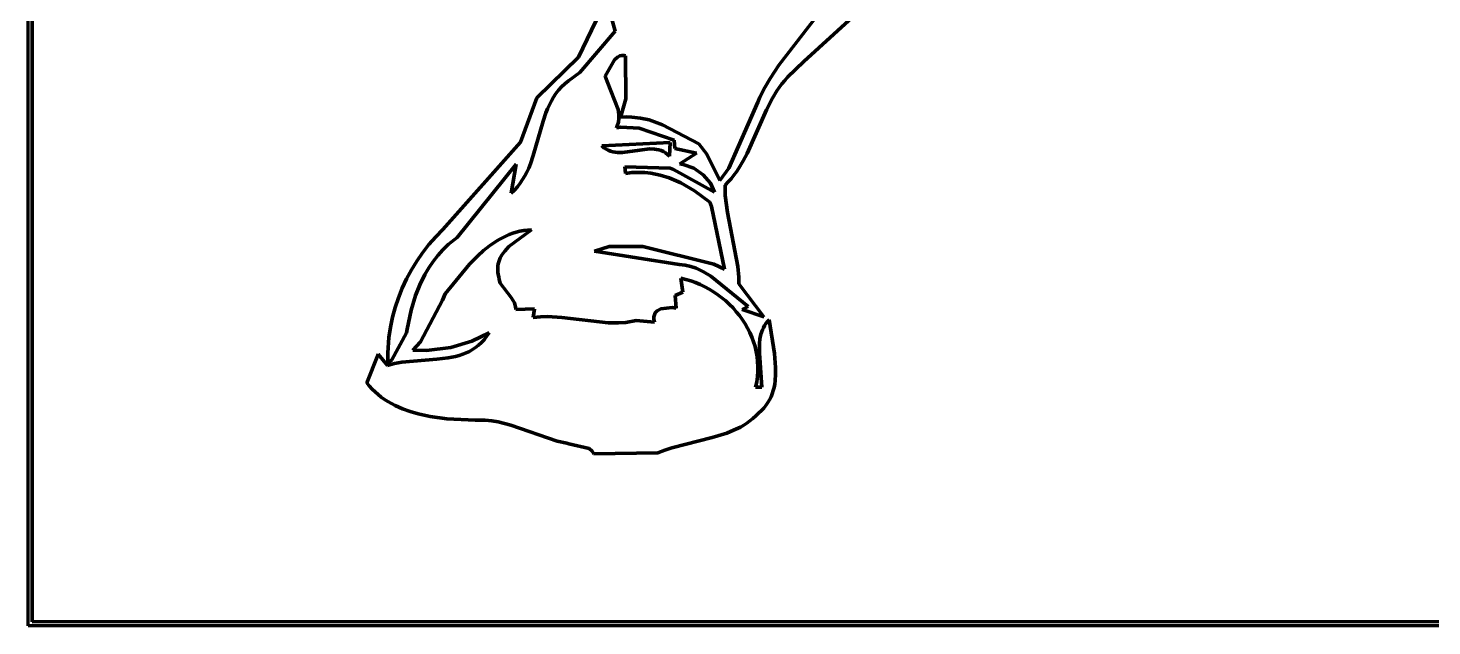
# Model space of a CAD drawing. Header units: millimetres. Extents: x 0 to 4.76, y 0 to 6.67.
# Drawn here: x 0 to 2.788, y 0 to 1.187 of the extents above; entities that cross this region are included whole.
import ezdxf

# ---------------------------------------------------------------- set-up
doc = ezdxf.new("R2010")
doc.units = ezdxf.units.MM
doc.layers.add('color#010101ff', color=7, linetype='CONTINUOUS', lineweight=100)
doc.layers.add('color#fefefeff', color=7, linetype='CONTINUOUS', lineweight=100)

msp = doc.modelspace()

# ---------------------------------------------------------------- linework, layer by layer
at = {"layer": 'color#010101ff'}
for p, q in [((0, 0), (0, 6.6667)), ((0.0079, 6.6587), (0.008, 0.0083)), ((1.0928, 1.1297), (1.2135, 1.3815)), ((1.4907, 1.114), (1.5814, 1.231)), ((1.667, 1.2362), (1.5402, 1.1208)), ((1.1583, 1.2078), (1.1661, 1.1815)), ((1.1661, 1.1815), (1.0959, 1.0993)), ((1.0104, 1.049), (1.0928, 1.1297)), ((1.1461, 1.0919), (1.1644, 1.1244)), ((1.1644, 1.1244), (1.1702, 1.13)), ((1.1702, 1.13), (1.1753, 1.1325)), ((1.1753, 1.1325), (1.1793, 1.1332)), ((1.1793, 1.1332), (1.1837, 1.1329)), ((1.1837, 1.1329), (1.1861, 1.1323)), ((1.1861, 1.1323), (1.1867, 1.0472)), ((1.5402, 1.1208), (1.5082, 1.0897)), ((1.0959, 1.0993), (1.0729, 1.0827)), ((1.1496, 1.0814), (1.1461, 1.0919)), ((1.463, 1.0692), (1.4735, 1.0875)), ((1.4735, 1.0875), (1.4907, 1.114)), ((1.5082, 1.0897), (1.5024, 1.0832)), ((1.0535, 1.0641), (1.0482, 1.0573)), ((1.0594, 1.0707), (1.0535, 1.0641)), ((1.0658, 1.0768), (1.0594, 1.0707)), ((1.0729, 1.0827), (1.0658, 1.0768)), ((1.1719, 1.026), (1.1496, 1.0814)), ((1.4534, 1.0502), (1.463, 1.0692)), ((1.487, 1.0626), (1.4781, 1.048)), ((1.4918, 1.0697), (1.487, 1.0626)), ((1.4969, 1.0766), (1.4918, 1.0697)), ((1.5024, 1.0832), (1.4969, 1.0766)), ((0.9779, 0.9609), (1.0104, 1.049)), ((1.0351, 1.0351), (1.0316, 1.0272)), ((1.0391, 1.0427), (1.0351, 1.0351)), ((1.0434, 1.0502), (1.0391, 1.0427)), ((1.0482, 1.0573), (1.0434, 1.0502)), ((1.1867, 1.0472), (1.1775, 1.0144)), ((1.3912, 0.9092), (1.449, 1.0405)), ((1.449, 1.0405), (1.4534, 1.0502)), ((1.4781, 1.048), (1.4663, 1.0252)), ((1.0283, 1.0192), (1.0226, 1.0027)), ((1.0316, 1.0272), (1.0283, 1.0192)), ((1.1734, 1.0153), (1.1719, 1.026)), ((1.1722, 1.0007), (1.1733, 1.008)), ((1.1733, 1.008), (1.1734, 1.0153)), ((1.1775, 1.0144), (1.1758, 1.0104)), ((1.1758, 1.0104), (1.1876, 1.0111)), ((1.1876, 1.0111), (1.1992, 1.0108)), ((1.1992, 1.0108), (1.2163, 1.0087)), ((1.2163, 1.0087), (1.2331, 1.0049)), ((1.2331, 1.0049), (1.2601, 0.9953)), ((1.4663, 1.0252), (1.4282, 0.9386)), ((1.0226, 1.0027), (1.0031, 0.9342)), ((1.1685, 0.9895), (1.1701, 0.9932)), ((1.1768, 0.9904), (1.1685, 0.9895)), ((1.1701, 0.9932), (1.1722, 1.0007)), ((1.2135, 0.9888), (1.1768, 0.9904)), ((1.283, 0.9648), (1.2135, 0.9888)), ((1.2601, 0.9953), (1.3317, 0.9574)), ((0.8238, 0.7875), (0.9779, 0.9609)), ((1.1394, 0.9533), (1.2749, 0.9599)), ((1.1435, 0.9499), (1.1394, 0.9533)), ((1.1478, 0.9471), (1.1435, 0.9499)), ((1.2749, 0.9599), (1.2737, 0.933)), ((1.284, 0.9486), (1.283, 0.9648)), ((1.3271, 0.9391), (1.284, 0.9486)), ((1.3317, 0.9574), (1.348, 0.9371)), ((1.0031, 0.9342), (0.9974, 0.9176)), ((1.1521, 0.9448), (1.1478, 0.9471)), ((1.1566, 0.943), (1.1521, 0.9448)), ((1.1612, 0.9418), (1.1566, 0.943)), ((1.1658, 0.9409), (1.1612, 0.9418)), ((1.1705, 0.9404), (1.1658, 0.9409)), ((1.1801, 0.9403), (1.1705, 0.9404)), ((1.2147, 0.9453), (1.1801, 0.9403)), ((1.2341, 0.9475), (1.2147, 0.9453)), ((1.2436, 0.9472), (1.2341, 0.9475)), ((1.2482, 0.9466), (1.2436, 0.9472)), ((1.2527, 0.9455), (1.2482, 0.9466)), ((1.2571, 0.9441), (1.2527, 0.9455)), ((1.2615, 0.9421), (1.2571, 0.9441)), ((1.2657, 0.9396), (1.2615, 0.9421)), ((1.2698, 0.9366), (1.2657, 0.9396)), ((1.2737, 0.933), (1.2698, 0.9366)), ((1.2942, 0.9177), (1.3271, 0.9391)), ((1.348, 0.9371), (1.3739, 0.8847)), ((1.4202, 0.9235), (1.4114, 0.9089)), ((1.4282, 0.9386), (1.4202, 0.9235)), ((0.9689, 0.9171), (0.8523, 0.7717)), ((0.9596, 0.8594), (0.9689, 0.9171)), ((0.9865, 0.8939), (0.9821, 0.8864)), ((0.9905, 0.9016), (0.9865, 0.8939)), ((0.9941, 0.9095), (0.9905, 0.9016)), ((0.9974, 0.9176), (0.9941, 0.9095)), ((1.1864, 0.8987), (1.1848, 0.912)), ((1.1848, 0.912), (1.2751, 0.909)), ((1.1992, 0.9003), (1.1864, 0.8987)), ((1.2118, 0.9009), (1.1992, 0.9003)), ((1.2244, 0.9005), (1.2118, 0.9009)), ((1.2368, 0.8991), (1.2244, 0.9005)), ((1.2551, 0.8954), (1.2368, 0.8991)), ((1.273, 0.8899), (1.2551, 0.8954)), ((1.2751, 0.909), (1.2815, 0.9068)), ((1.2815, 0.9068), (1.3633, 0.8616)), ((1.3006, 0.9167), (1.2942, 0.9177)), ((1.3219, 0.9092), (1.3006, 0.9167)), ((1.3406, 0.8963), (1.3219, 0.9092)), ((1.3551, 0.8791), (1.3406, 0.8963)), ((1.3739, 0.8847), (1.3912, 0.9092)), ((1.4015, 0.895), (1.3961, 0.8883)), ((1.4066, 0.9018), (1.4015, 0.895)), ((1.4114, 0.9089), (1.4066, 0.9018)), ((0.966, 0.8657), (0.9596, 0.8594)), ((0.9719, 0.8723), (0.966, 0.8657)), ((0.9773, 0.8792), (0.9719, 0.8723)), ((0.9821, 0.8864), (0.9773, 0.8792)), ((1.296, 0.8801), (1.273, 0.8899)), ((1.3234, 0.8645), (1.296, 0.8801)), ((1.3535, 0.842), (1.3234, 0.8645)), ((1.3633, 0.8616), (1.3551, 0.8791)), ((1.3903, 0.8818), (1.3842, 0.8756)), ((1.3842, 0.8756), (1.3845, 0.8551)), ((1.3961, 0.8883), (1.3903, 0.8818)), ((1.3571, 0.8332), (1.3535, 0.842)), ((1.3845, 0.8551), (1.3886, 0.8213)), ((1.3831, 0.7085), (1.3571, 0.8332)), ((1.3886, 0.8213), (1.4097, 0.7136)), ((0.8095, 0.7727), (0.8238, 0.7875)), ((0.9996, 0.787), (0.9549, 0.7539)), ((0.9623, 0.7798), (0.9695, 0.782)), ((0.9695, 0.782), (0.9768, 0.7839)), ((0.9768, 0.7839), (0.9842, 0.7853)), ((0.9842, 0.7853), (0.9919, 0.7864)), ((0.9919, 0.7864), (0.9996, 0.787)), ((0.7835, 0.7411), (0.796, 0.7573)), ((0.796, 0.7573), (0.8095, 0.7727)), ((0.8344, 0.7574), (0.8235, 0.7469)), ((0.8461, 0.7672), (0.8344, 0.7574)), ((0.8523, 0.7717), (0.8461, 0.7672)), ((0.9044, 0.7454), (0.9163, 0.7549)), ((0.9163, 0.7549), (0.9288, 0.7635)), ((0.9288, 0.7635), (0.9352, 0.7673)), ((0.9352, 0.7673), (0.9418, 0.7709)), ((0.9418, 0.7709), (0.9485, 0.7742)), ((0.9549, 0.7539), (0.9464, 0.7446)), ((0.9485, 0.7742), (0.9553, 0.7772)), ((0.9553, 0.7772), (0.9623, 0.7798)), ((1.1251, 0.7444), (1.1537, 0.7538)), ((1.1537, 0.7538), (1.2207, 0.7537)), ((1.2207, 0.7537), (1.3618, 0.7183)), ((0.7719, 0.7243), (0.7835, 0.7411)), ((0.8135, 0.7356), (0.8042, 0.7236)), ((0.8235, 0.7469), (0.8135, 0.7356)), ((0.8766, 0.7185), (0.8929, 0.7351)), ((0.8929, 0.7351), (0.9044, 0.7454)), ((0.9376, 0.7308), (0.9347, 0.7233)), ((0.9415, 0.7379), (0.9376, 0.7308)), ((0.9464, 0.7446), (0.9415, 0.7379)), ((1.2932, 0.718), (1.1251, 0.7444)), ((0.7516, 0.6891), (0.7613, 0.707)), ((0.7613, 0.707), (0.7719, 0.7243)), ((0.7881, 0.698), (0.778, 0.6775)), ((0.7958, 0.7111), (0.7881, 0.698)), ((0.8042, 0.7236), (0.7958, 0.7111)), ((0.8284, 0.6594), (0.8766, 0.7185)), ((0.9327, 0.7112), (0.9326, 0.7069)), ((0.9326, 0.7069), (0.933, 0.7025)), ((0.933, 0.7154), (0.9327, 0.7112)), ((0.9337, 0.7194), (0.933, 0.7154)), ((0.933, 0.7025), (0.9337, 0.698)), ((0.9347, 0.7233), (0.9337, 0.7194)), ((0.9337, 0.698), (0.9349, 0.6933)), ((1.2991, 0.7174), (1.2932, 0.718)), ((1.3048, 0.7165), (1.2991, 0.7174)), ((1.3158, 0.714), (1.3048, 0.7165)), ((1.3264, 0.7105), (1.3158, 0.714)), ((1.3415, 0.7035), (1.3264, 0.7105)), ((1.3559, 0.695), (1.3415, 0.7035)), ((1.3618, 0.7183), (1.3831, 0.7085)), ((1.4097, 0.7136), (1.4112, 0.693)), ((0.7354, 0.6519), (0.743, 0.6707)), ((0.743, 0.6707), (0.7516, 0.6891)), ((0.778, 0.6775), (0.7694, 0.6562)), ((0.9349, 0.6933), (0.9353, 0.6879)), ((0.9353, 0.6879), (0.9376, 0.6805)), ((0.9376, 0.6805), (0.9595, 0.6524)), ((1.3, 0.6628), (1.2962, 0.6907)), ((1.2962, 0.6907), (1.3061, 0.6882)), ((1.3061, 0.6882), (1.3158, 0.6853)), ((1.3158, 0.6853), (1.3253, 0.6819)), ((1.3253, 0.6819), (1.3346, 0.678)), ((1.3346, 0.678), (1.3438, 0.6736)), ((1.3438, 0.6736), (1.3526, 0.6688)), ((1.4301, 0.6344), (1.3559, 0.695)), ((1.4112, 0.693), (1.4112, 0.6792)), ((1.4112, 0.6792), (1.4609, 0.614)), ((0.729, 0.6327), (0.7354, 0.6519)), ((0.7694, 0.6562), (0.7604, 0.6269)), ((0.7794, 0.5644), (0.8228, 0.6472)), ((0.8228, 0.6472), (0.8284, 0.6594)), ((0.9595, 0.6524), (0.9661, 0.6416)), ((0.9661, 0.6416), (0.9682, 0.6341)), ((1.2849, 0.6564), (1.3, 0.6628)), ((1.2871, 0.631), (1.2849, 0.6564)), ((1.3526, 0.6688), (1.3613, 0.6635)), ((1.3613, 0.6635), (1.3696, 0.6579)), ((1.3696, 0.6579), (1.3777, 0.6518)), ((1.3777, 0.6518), (1.3854, 0.6454)), ((1.3854, 0.6454), (1.3928, 0.6386)), ((0.7237, 0.6131), (0.729, 0.6327)), ((0.7604, 0.6269), (0.7526, 0.5897)), ((0.9682, 0.6341), (0.9686, 0.6285)), ((0.9686, 0.6285), (1.0055, 0.6297)), ((1.0055, 0.6297), (1.0032, 0.6128)), ((1.0032, 0.6128), (1.0174, 0.6142)), ((1.0174, 0.6142), (1.0316, 0.6145)), ((1.0316, 0.6145), (1.06, 0.6129)), ((1.2427, 0.6139), (1.2436, 0.6181)), ((1.2427, 0.6091), (1.2427, 0.6139)), ((1.2436, 0.6181), (1.2454, 0.6216)), ((1.2454, 0.6216), (1.2494, 0.6259)), ((1.2494, 0.6259), (1.2566, 0.6298)), ((1.2566, 0.6298), (1.2788, 0.6322)), ((1.2788, 0.6322), (1.2871, 0.631)), ((1.3928, 0.6386), (1.3998, 0.6315)), ((1.3998, 0.6315), (1.4064, 0.6241)), ((1.4064, 0.6241), (1.4127, 0.6163)), ((1.4127, 0.6163), (1.4185, 0.6082)), ((1.4177, 0.6283), (1.4301, 0.6344)), ((1.4609, 0.614), (1.4177, 0.6283)), ((0.7165, 0.573), (0.7195, 0.5932)), ((0.7195, 0.5932), (0.7237, 0.6131)), ((0.7526, 0.5897), (0.7514, 0.5823)), ((1.06, 0.6129), (1.1516, 0.6019)), ((1.1516, 0.6019), (1.1727, 0.6018)), ((1.1727, 0.6018), (1.1868, 0.603)), ((1.1868, 0.603), (1.1938, 0.6039)), ((1.1938, 0.6039), (1.2008, 0.6053)), ((1.2008, 0.6053), (1.2078, 0.6069)), ((1.2078, 0.6069), (1.2438, 0.6036)), ((1.2431, 0.6064), (1.2427, 0.6091)), ((1.2438, 0.6036), (1.2431, 0.6064)), ((1.4185, 0.6082), (1.4239, 0.5999)), ((1.4239, 0.5999), (1.4288, 0.5913)), ((1.4288, 0.5913), (1.4333, 0.5825)), ((1.4552, 0.5793), (1.4583, 0.5881)), ((1.4583, 0.5881), (1.4602, 0.5923)), ((1.4602, 0.5923), (1.4625, 0.5964)), ((1.4625, 0.5964), (1.4651, 0.6005)), ((1.4651, 0.6005), (1.4681, 0.6044)), ((1.4681, 0.6044), (1.4715, 0.6082)), ((1.4715, 0.6082), (1.4819, 0.5412)), ((0.7148, 0.5526), (0.7155, 0.5628)), ((0.7155, 0.5628), (0.7165, 0.573)), ((0.7514, 0.5823), (0.7225, 0.5286)), ((0.7639, 0.5478), (0.7794, 0.5644)), ((0.8809, 0.5654), (0.8397, 0.553)), ((0.9153, 0.5821), (0.8809, 0.5654)), ((0.8888, 0.553), (0.8946, 0.5576)), ((0.8946, 0.5576), (0.9002, 0.5627)), ((0.9002, 0.5627), (0.9055, 0.5685)), ((0.9055, 0.5685), (0.9106, 0.5749)), ((0.9106, 0.5749), (0.9153, 0.5821)), ((1.4333, 0.5825), (1.4372, 0.5735)), ((1.4372, 0.5735), (1.4407, 0.5642)), ((1.4407, 0.5642), (1.4435, 0.5548)), ((1.4521, 0.5419), (1.4522, 0.561)), ((1.4522, 0.561), (1.4533, 0.5703)), ((1.4533, 0.5703), (1.4552, 0.5793)), ((0.6724, 0.4831), (0.6947, 0.5381)), ((0.6947, 0.5381), (0.6954, 0.5396)), ((0.6954, 0.5396), (0.7134, 0.5172)), ((0.7143, 0.532), (0.7144, 0.5423)), ((0.7146, 0.5217), (0.7143, 0.532)), ((0.7144, 0.5423), (0.7148, 0.5526)), ((0.7425, 0.5239), (0.8118, 0.5297)), ((0.7914, 0.5473), (0.7639, 0.5478)), ((0.8397, 0.553), (0.7914, 0.5473)), ((0.8118, 0.5297), (0.8344, 0.5325)), ((0.8344, 0.5325), (0.849, 0.5354)), ((0.849, 0.5354), (0.8561, 0.5373)), ((0.8561, 0.5373), (0.863, 0.5396)), ((0.863, 0.5396), (0.8698, 0.5423)), ((0.8698, 0.5423), (0.8763, 0.5454)), ((0.8763, 0.5454), (0.8826, 0.5489)), ((0.8826, 0.5489), (0.8888, 0.553)), ((1.4435, 0.5548), (1.4459, 0.5451)), ((1.4459, 0.5451), (1.4476, 0.5354)), ((1.4476, 0.5354), (1.4487, 0.5255)), ((1.457, 0.4743), (1.4521, 0.5419)), ((1.4819, 0.5412), (1.4844, 0.5136)), ((0.7134, 0.5172), (0.7205, 0.5193)), ((0.7225, 0.5286), (0.7146, 0.5217)), ((0.7205, 0.5193), (0.7277, 0.5211)), ((0.7277, 0.5211), (0.7425, 0.5239)), ((1.4491, 0.5053), (1.4483, 0.4951)), ((1.4487, 0.5255), (1.4492, 0.5154)), ((1.4492, 0.5154), (1.4491, 0.5053)), ((1.4844, 0.5136), (1.4845, 0.5)), ((0.6776, 0.4766), (0.6724, 0.4831)), ((0.6832, 0.4705), (0.6776, 0.4766)), ((1.4468, 0.4848), (1.4446, 0.4744)), ((1.4446, 0.4744), (1.457, 0.4743)), ((1.4483, 0.4951), (1.4468, 0.4848)), ((1.4827, 0.4801), (1.4814, 0.4737)), ((1.4836, 0.4866), (1.4827, 0.4801)), ((1.4845, 0.5), (1.4836, 0.4866)), ((0.689, 0.4648), (0.6832, 0.4705)), ((0.6951, 0.4595), (0.689, 0.4648)), ((0.7014, 0.4545), (0.6951, 0.4595)), ((0.7079, 0.4498), (0.7014, 0.4545)), ((0.7146, 0.4455), (0.7079, 0.4498)), ((1.4725, 0.4493), (1.4692, 0.4436)), ((1.4753, 0.4552), (1.4725, 0.4493)), ((1.4778, 0.4612), (1.4753, 0.4552)), ((1.4798, 0.4674), (1.4778, 0.4612)), ((1.4814, 0.4737), (1.4798, 0.4674)), ((0.7216, 0.4415), (0.7146, 0.4455)), ((0.7287, 0.4377), (0.7216, 0.4415)), ((0.7359, 0.4343), (0.7287, 0.4377)), ((0.7434, 0.4311), (0.7359, 0.4343)), ((0.7586, 0.4256), (0.7434, 0.4311)), ((0.7744, 0.4211), (0.7586, 0.4256)), ((0.7985, 0.4159), (0.7744, 0.4211)), ((1.4507, 0.4228), (1.4452, 0.4172)), ((1.4562, 0.4277), (1.4507, 0.4228)), ((1.461, 0.4328), (1.4562, 0.4277)), ((1.4653, 0.4381), (1.461, 0.4328)), ((1.4692, 0.4436), (1.4653, 0.4381)), ((0.8314, 0.4115), (0.7985, 0.4159)), ((0.8879, 0.4086), (0.8314, 0.4115)), ((0.8946, 0.4089), (0.8879, 0.4086)), ((0.9078, 0.4088), (0.8946, 0.4089)), ((0.9207, 0.4075), (0.9078, 0.4088)), ((0.9334, 0.4053), (0.9207, 0.4075)), ((0.9584, 0.3988), (0.9334, 0.4053)), ((1.0509, 0.3671), (0.9584, 0.3988)), ((1.4145, 0.3951), (1.4011, 0.3885)), ((1.421, 0.3988), (1.4145, 0.3951)), ((1.4273, 0.4029), (1.421, 0.3988)), ((1.4334, 0.4073), (1.4273, 0.4029)), ((1.4394, 0.412), (1.4334, 0.4073)), ((1.4452, 0.4172), (1.4394, 0.412)), ((1.07, 0.3632), (1.0509, 0.3671)), ((1.0737, 0.3619), (1.07, 0.3632)), ((1.3586, 0.3741), (1.2782, 0.354)), ((1.3873, 0.383), (1.3586, 0.3741)), ((1.4011, 0.3885), (1.3873, 0.383)), ((1.1142, 0.3526), (1.0737, 0.3619)), ((1.1202, 0.3474), (1.1142, 0.3526)), ((1.1237, 0.3419), (1.1202, 0.3474)), ((1.2508, 0.3437), (1.1237, 0.3419)), ((1.2643, 0.3493), (1.2508, 0.3437)), ((1.2782, 0.354), (1.2643, 0.3493)), ((4.7639, 0), (0, 0)), ((0.008, 0.0083), (4.7514, 0.0086))]:
    msp.add_line(p, q, dxfattribs=at)
at = {"layer": 'color#fefefeff'}
for p, q in [((0.008, 0.0083), (0.0079, 6.6587)), ((1.2135, 1.3815), (1.0928, 1.1297)), ((1.5814, 1.231), (1.4907, 1.114)), ((1.5402, 1.1208), (1.667, 1.2362)), ((1.1661, 1.1815), (1.1583, 1.2078)), ((1.0959, 1.0993), (1.1661, 1.1815)), ((1.0928, 1.1297), (1.0104, 1.049)), ((1.1644, 1.1244), (1.1461, 1.0919)), ((1.1702, 1.13), (1.1644, 1.1244)), ((1.1753, 1.1325), (1.1702, 1.13)), ((1.1793, 1.1332), (1.1753, 1.1325)), ((1.1837, 1.1329), (1.1793, 1.1332)), ((1.1861, 1.1323), (1.1837, 1.1329)), ((1.1867, 1.0472), (1.1861, 1.1323)), ((1.5082, 1.0897), (1.5402, 1.1208)), ((1.0729, 1.0827), (1.0959, 1.0993)), ((1.1461, 1.0919), (1.1496, 1.0814)), ((1.4735, 1.0875), (1.463, 1.0692)), ((1.4907, 1.114), (1.4735, 1.0875)), ((1.5024, 1.0832), (1.5082, 1.0897)), ((1.0482, 1.0573), (1.0535, 1.0641)), ((1.0535, 1.0641), (1.0594, 1.0707)), ((1.0594, 1.0707), (1.0658, 1.0768)), ((1.0658, 1.0768), (1.0729, 1.0827)), ((1.1496, 1.0814), (1.1719, 1.026)), ((1.463, 1.0692), (1.4534, 1.0502)), ((1.4781, 1.048), (1.487, 1.0626)), ((1.487, 1.0626), (1.4918, 1.0697)), ((1.4918, 1.0697), (1.4969, 1.0766)), ((1.4969, 1.0766), (1.5024, 1.0832)), ((1.0104, 1.049), (0.9779, 0.9609)), ((1.0316, 1.0272), (1.0351, 1.0351)), ((1.0351, 1.0351), (1.0391, 1.0427)), ((1.0391, 1.0427), (1.0434, 1.0502)), ((1.0434, 1.0502), (1.0482, 1.0573)), ((1.1775, 1.0144), (1.1867, 1.0472)), ((1.449, 1.0405), (1.3912, 0.9092)), ((1.4534, 1.0502), (1.449, 1.0405)), ((1.4663, 1.0252), (1.4781, 1.048)), ((1.0226, 1.0027), (1.0283, 1.0192)), ((1.0283, 1.0192), (1.0316, 1.0272)), ((1.1719, 1.026), (1.1734, 1.0153)), ((1.1733, 1.008), (1.1722, 1.0007)), ((1.1734, 1.0153), (1.1733, 1.008)), ((1.1758, 1.0104), (1.1775, 1.0144)), ((1.1876, 1.0111), (1.1758, 1.0104)), ((1.1992, 1.0108), (1.1876, 1.0111)), ((1.2163, 1.0087), (1.1992, 1.0108)), ((1.2331, 1.0049), (1.2163, 1.0087)), ((1.2601, 0.9953), (1.2331, 1.0049)), ((1.4282, 0.9386), (1.4663, 1.0252)), ((1.0031, 0.9342), (1.0226, 1.0027)), ((1.1701, 0.9932), (1.1685, 0.9895)), ((1.1685, 0.9895), (1.1768, 0.9904)), ((1.1722, 1.0007), (1.1701, 0.9932)), ((1.1768, 0.9904), (1.2135, 0.9888)), ((1.2135, 0.9888), (1.283, 0.9648)), ((1.3317, 0.9574), (1.2601, 0.9953)), ((0.9779, 0.9609), (0.8238, 0.7875)), ((1.2749, 0.9599), (1.1394, 0.9533)), ((1.1394, 0.9533), (1.1435, 0.9499)), ((1.1435, 0.9499), (1.1478, 0.9471)), ((1.2737, 0.933), (1.2749, 0.9599)), ((1.283, 0.9648), (1.284, 0.9486)), ((1.284, 0.9486), (1.3271, 0.9391)), ((1.348, 0.9371), (1.3317, 0.9574)), ((0.9974, 0.9176), (1.0031, 0.9342)), ((1.1478, 0.9471), (1.1521, 0.9448)), ((1.1521, 0.9448), (1.1566, 0.943)), ((1.1566, 0.943), (1.1612, 0.9418)), ((1.1612, 0.9418), (1.1658, 0.9409)), ((1.1658, 0.9409), (1.1705, 0.9404)), ((1.1705, 0.9404), (1.1801, 0.9403)), ((1.1801, 0.9403), (1.2147, 0.9453)), ((1.2147, 0.9453), (1.2341, 0.9475)), ((1.2341, 0.9475), (1.2436, 0.9472)), ((1.2436, 0.9472), (1.2482, 0.9466)), ((1.2482, 0.9466), (1.2527, 0.9455)), ((1.2527, 0.9455), (1.2571, 0.9441)), ((1.2571, 0.9441), (1.2615, 0.9421)), ((1.2615, 0.9421), (1.2657, 0.9396)), ((1.2657, 0.9396), (1.2698, 0.9366)), ((1.2698, 0.9366), (1.2737, 0.933)), ((1.3271, 0.9391), (1.2942, 0.9177)), ((1.3739, 0.8847), (1.348, 0.9371)), ((1.4114, 0.9089), (1.4202, 0.9235)), ((1.4202, 0.9235), (1.4282, 0.9386)), ((0.8523, 0.7717), (0.9689, 0.9171)), ((0.9689, 0.9171), (0.9596, 0.8594)), ((0.9821, 0.8864), (0.9865, 0.8939)), ((0.9865, 0.8939), (0.9905, 0.9016)), ((0.9905, 0.9016), (0.9941, 0.9095)), ((0.9941, 0.9095), (0.9974, 0.9176)), ((1.2751, 0.909), (1.1848, 0.912)), ((1.1848, 0.912), (1.1864, 0.8987)), ((1.1864, 0.8987), (1.1992, 0.9003)), ((1.1992, 0.9003), (1.2118, 0.9009)), ((1.2118, 0.9009), (1.2244, 0.9005)), ((1.2244, 0.9005), (1.2368, 0.8991)), ((1.2368, 0.8991), (1.2551, 0.8954)), ((1.2551, 0.8954), (1.273, 0.8899)), ((1.2815, 0.9068), (1.2751, 0.909)), ((1.3633, 0.8616), (1.2815, 0.9068)), ((1.2942, 0.9177), (1.3006, 0.9167)), ((1.3006, 0.9167), (1.3219, 0.9092)), ((1.3219, 0.9092), (1.3406, 0.8963)), ((1.3406, 0.8963), (1.3551, 0.8791)), ((1.3912, 0.9092), (1.3739, 0.8847)), ((1.3961, 0.8883), (1.4015, 0.895)), ((1.4015, 0.895), (1.4066, 0.9018)), ((1.4066, 0.9018), (1.4114, 0.9089)), ((0.9596, 0.8594), (0.966, 0.8657)), ((0.966, 0.8657), (0.9719, 0.8723)), ((0.9719, 0.8723), (0.9773, 0.8792)), ((0.9773, 0.8792), (0.9821, 0.8864)), ((1.273, 0.8899), (1.296, 0.8801)), ((1.296, 0.8801), (1.3234, 0.8645)), ((1.3234, 0.8645), (1.3535, 0.842)), ((1.3551, 0.8791), (1.3633, 0.8616)), ((1.3842, 0.8756), (1.3903, 0.8818)), ((1.3845, 0.8551), (1.3842, 0.8756)), ((1.3903, 0.8818), (1.3961, 0.8883)), ((1.3535, 0.842), (1.3571, 0.8332)), ((1.3886, 0.8213), (1.3845, 0.8551)), ((1.3571, 0.8332), (1.3831, 0.7085)), ((1.4097, 0.7136), (1.3886, 0.8213)), ((0.8238, 0.7875), (0.8095, 0.7727)), ((0.9549, 0.7539), (0.9996, 0.787)), ((0.9695, 0.782), (0.9623, 0.7798)), ((0.9768, 0.7839), (0.9695, 0.782)), ((0.9842, 0.7853), (0.9768, 0.7839)), ((0.9919, 0.7864), (0.9842, 0.7853)), ((0.9996, 0.787), (0.9919, 0.7864)), ((0.796, 0.7573), (0.7835, 0.7411)), ((0.8095, 0.7727), (0.796, 0.7573)), ((0.8235, 0.7469), (0.8344, 0.7574)), ((0.8344, 0.7574), (0.8461, 0.7672)), ((0.8461, 0.7672), (0.8523, 0.7717)), ((0.9163, 0.7549), (0.9044, 0.7454)), ((0.9288, 0.7635), (0.9163, 0.7549)), ((0.9352, 0.7673), (0.9288, 0.7635)), ((0.9418, 0.7709), (0.9352, 0.7673)), ((0.9485, 0.7742), (0.9418, 0.7709)), ((0.9464, 0.7446), (0.9549, 0.7539)), ((0.9553, 0.7772), (0.9485, 0.7742)), ((0.9623, 0.7798), (0.9553, 0.7772)), ((1.1537, 0.7538), (1.1251, 0.7444)), ((1.2207, 0.7537), (1.1537, 0.7538)), ((1.3618, 0.7183), (1.2207, 0.7537)), ((0.7835, 0.7411), (0.7719, 0.7243)), ((0.8042, 0.7236), (0.8135, 0.7356)), ((0.8135, 0.7356), (0.8235, 0.7469)), ((0.8929, 0.7351), (0.8766, 0.7185)), ((0.9044, 0.7454), (0.8929, 0.7351)), ((0.9347, 0.7233), (0.9376, 0.7308)), ((0.9376, 0.7308), (0.9415, 0.7379)), ((0.9415, 0.7379), (0.9464, 0.7446)), ((1.1251, 0.7444), (1.2932, 0.718)), ((0.7613, 0.707), (0.7516, 0.6891)), ((0.7719, 0.7243), (0.7613, 0.707)), ((0.778, 0.6775), (0.7881, 0.698)), ((0.7881, 0.698), (0.7958, 0.7111)), ((0.7958, 0.7111), (0.8042, 0.7236)), ((0.8766, 0.7185), (0.8284, 0.6594)), ((0.9326, 0.7069), (0.9327, 0.7112)), ((0.933, 0.7025), (0.9326, 0.7069)), ((0.9327, 0.7112), (0.933, 0.7154)), ((0.933, 0.7154), (0.9337, 0.7194)), ((0.9337, 0.698), (0.933, 0.7025)), ((0.9337, 0.7194), (0.9347, 0.7233)), ((0.9349, 0.6933), (0.9337, 0.698)), ((1.2932, 0.718), (1.2991, 0.7174)), ((1.2991, 0.7174), (1.3048, 0.7165)), ((1.3048, 0.7165), (1.3158, 0.714)), ((1.3158, 0.714), (1.3264, 0.7105)), ((1.3264, 0.7105), (1.3415, 0.7035)), ((1.3415, 0.7035), (1.3559, 0.695)), ((1.3831, 0.7085), (1.3618, 0.7183)), ((1.4112, 0.693), (1.4097, 0.7136)), ((0.743, 0.6707), (0.7354, 0.6519)), ((0.7516, 0.6891), (0.743, 0.6707)), ((0.7694, 0.6562), (0.778, 0.6775)), ((0.9353, 0.6879), (0.9349, 0.6933)), ((0.9376, 0.6805), (0.9353, 0.6879)), ((0.9595, 0.6524), (0.9376, 0.6805)), ((1.3061, 0.6882), (1.2962, 0.6907)), ((1.2962, 0.6907), (1.3, 0.6628)), ((1.3158, 0.6853), (1.3061, 0.6882)), ((1.3253, 0.6819), (1.3158, 0.6853)), ((1.3346, 0.678), (1.3253, 0.6819)), ((1.3438, 0.6736), (1.3346, 0.678)), ((1.3526, 0.6688), (1.3438, 0.6736)), ((1.3559, 0.695), (1.4301, 0.6344)), ((1.4112, 0.6792), (1.4112, 0.693)), ((1.4609, 0.614), (1.4112, 0.6792)), ((0.7354, 0.6519), (0.729, 0.6327)), ((0.7604, 0.6269), (0.7694, 0.6562)), ((0.8228, 0.6472), (0.7794, 0.5644)), ((0.8284, 0.6594), (0.8228, 0.6472)), ((0.9661, 0.6416), (0.9595, 0.6524)), ((0.9682, 0.6341), (0.9661, 0.6416)), ((1.3, 0.6628), (1.2849, 0.6564)), ((1.2849, 0.6564), (1.2871, 0.631)), ((1.3613, 0.6635), (1.3526, 0.6688)), ((1.3696, 0.6579), (1.3613, 0.6635)), ((1.3777, 0.6518), (1.3696, 0.6579)), ((1.3854, 0.6454), (1.3777, 0.6518)), ((1.3928, 0.6386), (1.3854, 0.6454)), ((0.729, 0.6327), (0.7237, 0.6131)), ((0.7526, 0.5897), (0.7604, 0.6269)), ((0.9686, 0.6285), (0.9682, 0.6341)), ((1.0055, 0.6297), (0.9686, 0.6285)), ((1.0032, 0.6128), (1.0055, 0.6297)), ((1.0174, 0.6142), (1.0032, 0.6128)), ((1.0316, 0.6145), (1.0174, 0.6142)), ((1.06, 0.6129), (1.0316, 0.6145)), ((1.2436, 0.6181), (1.2427, 0.6139)), ((1.2427, 0.6139), (1.2427, 0.6091)), ((1.2454, 0.6216), (1.2436, 0.6181)), ((1.2494, 0.6259), (1.2454, 0.6216)), ((1.2566, 0.6298), (1.2494, 0.6259)), ((1.2788, 0.6322), (1.2566, 0.6298)), ((1.2871, 0.631), (1.2788, 0.6322)), ((1.3998, 0.6315), (1.3928, 0.6386)), ((1.4064, 0.6241), (1.3998, 0.6315)), ((1.4127, 0.6163), (1.4064, 0.6241)), ((1.4185, 0.6082), (1.4127, 0.6163)), ((1.4301, 0.6344), (1.4177, 0.6283)), ((1.4177, 0.6283), (1.4609, 0.614)), ((0.7195, 0.5932), (0.7165, 0.573)), ((0.7237, 0.6131), (0.7195, 0.5932)), ((0.7514, 0.5823), (0.7526, 0.5897)), ((1.1516, 0.6019), (1.06, 0.6129)), ((1.1727, 0.6018), (1.1516, 0.6019)), ((1.1868, 0.603), (1.1727, 0.6018)), ((1.1938, 0.6039), (1.1868, 0.603)), ((1.2008, 0.6053), (1.1938, 0.6039)), ((1.2078, 0.6069), (1.2008, 0.6053)), ((1.2438, 0.6036), (1.2078, 0.6069)), ((1.2427, 0.6091), (1.2431, 0.6064)), ((1.2431, 0.6064), (1.2438, 0.6036)), ((1.4239, 0.5999), (1.4185, 0.6082)), ((1.4288, 0.5913), (1.4239, 0.5999)), ((1.4333, 0.5825), (1.4288, 0.5913)), ((1.4583, 0.5881), (1.4552, 0.5793)), ((1.4602, 0.5923), (1.4583, 0.5881)), ((1.4625, 0.5964), (1.4602, 0.5923)), ((1.4651, 0.6005), (1.4625, 0.5964)), ((1.4681, 0.6044), (1.4651, 0.6005)), ((1.4715, 0.6082), (1.4681, 0.6044)), ((1.4819, 0.5412), (1.4715, 0.6082)), ((0.7155, 0.5628), (0.7148, 0.5526)), ((0.7165, 0.573), (0.7155, 0.5628)), ((0.7225, 0.5286), (0.7514, 0.5823)), ((0.7794, 0.5644), (0.7639, 0.5478)), ((0.8397, 0.553), (0.8809, 0.5654)), ((0.8809, 0.5654), (0.9153, 0.5821)), ((0.8946, 0.5576), (0.8888, 0.553)), ((0.9002, 0.5627), (0.8946, 0.5576)), ((0.9055, 0.5685), (0.9002, 0.5627)), ((0.9106, 0.5749), (0.9055, 0.5685)), ((0.9153, 0.5821), (0.9106, 0.5749)), ((1.4372, 0.5735), (1.4333, 0.5825)), ((1.4407, 0.5642), (1.4372, 0.5735)), ((1.4435, 0.5548), (1.4407, 0.5642)), ((1.4522, 0.561), (1.4521, 0.5419)), ((1.4533, 0.5703), (1.4522, 0.561)), ((1.4552, 0.5793), (1.4533, 0.5703)), ((0.6947, 0.5381), (0.6724, 0.4831)), ((0.6954, 0.5396), (0.6947, 0.5381)), ((0.7134, 0.5172), (0.6954, 0.5396)), ((0.7144, 0.5423), (0.7143, 0.532)), ((0.7143, 0.532), (0.7146, 0.5217)), ((0.7148, 0.5526), (0.7144, 0.5423)), ((0.8118, 0.5297), (0.7425, 0.5239)), ((0.7639, 0.5478), (0.7914, 0.5473)), ((0.7914, 0.5473), (0.8397, 0.553)), ((0.8344, 0.5325), (0.8118, 0.5297)), ((0.849, 0.5354), (0.8344, 0.5325)), ((0.8561, 0.5373), (0.849, 0.5354)), ((0.863, 0.5396), (0.8561, 0.5373)), ((0.8698, 0.5423), (0.863, 0.5396)), ((0.8763, 0.5454), (0.8698, 0.5423)), ((0.8826, 0.5489), (0.8763, 0.5454)), ((0.8888, 0.553), (0.8826, 0.5489)), ((1.4459, 0.5451), (1.4435, 0.5548)), ((1.4476, 0.5354), (1.4459, 0.5451)), ((1.4487, 0.5255), (1.4476, 0.5354)), ((1.4521, 0.5419), (1.457, 0.4743)), ((1.4844, 0.5136), (1.4819, 0.5412)), ((0.7205, 0.5193), (0.7134, 0.5172)), ((0.7146, 0.5217), (0.7225, 0.5286)), ((0.7277, 0.5211), (0.7205, 0.5193)), ((0.7425, 0.5239), (0.7277, 0.5211)), ((1.4483, 0.4951), (1.4491, 0.5053)), ((1.4492, 0.5154), (1.4487, 0.5255)), ((1.4491, 0.5053), (1.4492, 0.5154)), ((1.4845, 0.5), (1.4844, 0.5136)), ((0.6724, 0.4831), (0.6776, 0.4766)), ((0.6776, 0.4766), (0.6832, 0.4705)), ((1.4446, 0.4744), (1.4468, 0.4848)), ((1.457, 0.4743), (1.4446, 0.4744)), ((1.4468, 0.4848), (1.4483, 0.4951)), ((1.4814, 0.4737), (1.4827, 0.4801)), ((1.4827, 0.4801), (1.4836, 0.4866)), ((1.4836, 0.4866), (1.4845, 0.5)), ((0.6832, 0.4705), (0.689, 0.4648)), ((0.689, 0.4648), (0.6951, 0.4595)), ((0.6951, 0.4595), (0.7014, 0.4545)), ((0.7014, 0.4545), (0.7079, 0.4498)), ((0.7079, 0.4498), (0.7146, 0.4455)), ((1.4692, 0.4436), (1.4725, 0.4493)), ((1.4725, 0.4493), (1.4753, 0.4552)), ((1.4753, 0.4552), (1.4778, 0.4612)), ((1.4778, 0.4612), (1.4798, 0.4674)), ((1.4798, 0.4674), (1.4814, 0.4737)), ((0.7146, 0.4455), (0.7216, 0.4415)), ((0.7216, 0.4415), (0.7287, 0.4377)), ((0.7287, 0.4377), (0.7359, 0.4343)), ((0.7359, 0.4343), (0.7434, 0.4311)), ((0.7434, 0.4311), (0.7586, 0.4256)), ((0.7586, 0.4256), (0.7744, 0.4211)), ((0.7744, 0.4211), (0.7985, 0.4159)), ((1.4452, 0.4172), (1.4507, 0.4228)), ((1.4507, 0.4228), (1.4562, 0.4277)), ((1.4562, 0.4277), (1.461, 0.4328)), ((1.461, 0.4328), (1.4653, 0.4381)), ((1.4653, 0.4381), (1.4692, 0.4436)), ((0.7985, 0.4159), (0.8314, 0.4115)), ((0.8314, 0.4115), (0.8879, 0.4086)), ((0.8879, 0.4086), (0.8946, 0.4089)), ((0.8946, 0.4089), (0.9078, 0.4088)), ((0.9078, 0.4088), (0.9207, 0.4075)), ((0.9207, 0.4075), (0.9334, 0.4053)), ((0.9334, 0.4053), (0.9584, 0.3988)), ((0.9584, 0.3988), (1.0509, 0.3671)), ((1.4011, 0.3885), (1.4145, 0.3951)), ((1.4145, 0.3951), (1.421, 0.3988)), ((1.421, 0.3988), (1.4273, 0.4029)), ((1.4273, 0.4029), (1.4334, 0.4073)), ((1.4334, 0.4073), (1.4394, 0.412)), ((1.4394, 0.412), (1.4452, 0.4172)), ((1.0509, 0.3671), (1.07, 0.3632)), ((1.07, 0.3632), (1.0737, 0.3619)), ((1.2782, 0.354), (1.3586, 0.3741)), ((1.3586, 0.3741), (1.3873, 0.383)), ((1.3873, 0.383), (1.4011, 0.3885)), ((1.0737, 0.3619), (1.1142, 0.3526)), ((1.1142, 0.3526), (1.1202, 0.3474)), ((1.1202, 0.3474), (1.1237, 0.3419)), ((1.1237, 0.3419), (1.2508, 0.3437)), ((1.2508, 0.3437), (1.2643, 0.3493)), ((1.2643, 0.3493), (1.2782, 0.354)), ((4.7514, 0.0086), (0.008, 0.0083))]:
    msp.add_line(p, q, dxfattribs=at)

doc.saveas('drawing.dxf')
